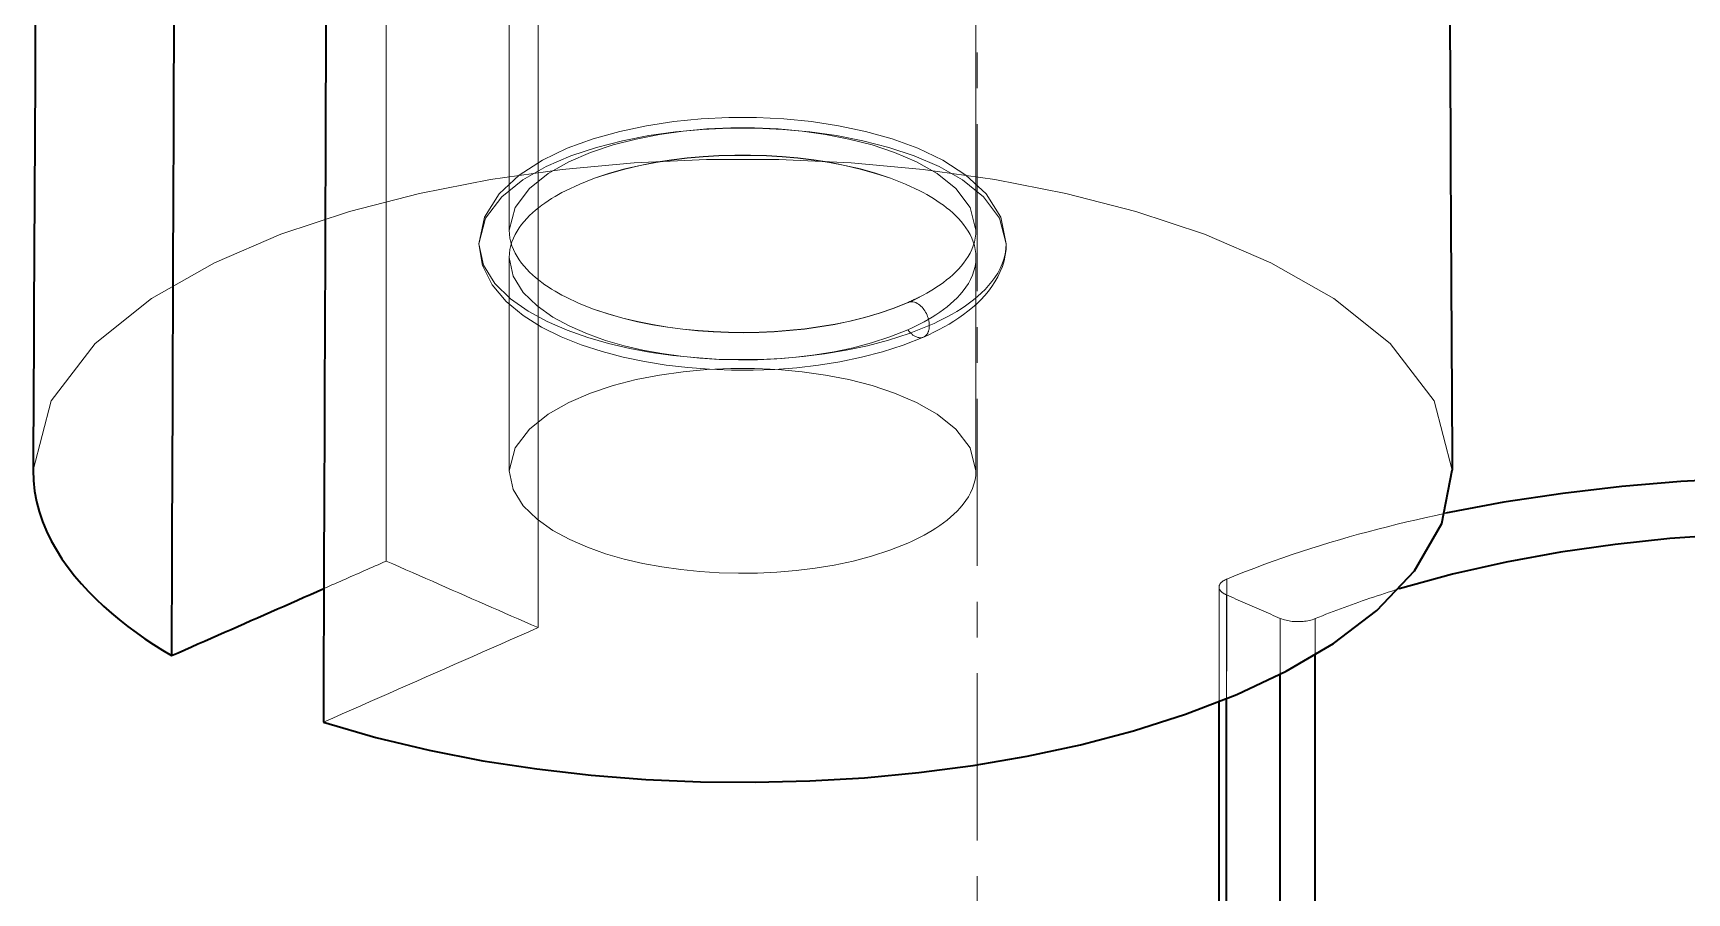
# Model space of a CAD drawing. Header units: millimetres. Extents: x 10 to 410, y 10 to 287.
# Drawn here: x 305.04 to 311.97, y 207.88 to 211.48 of the extents above; entities that cross this region are included whole.
import ezdxf

# ---------------------------------------------------------------- set-up
doc = ezdxf.new("R2010")
doc.units = ezdxf.units.MM
doc.linetypes.add('CENTER', pattern=[1.15, 0.7, -0.15, 0.15, -0.15])
doc.linetypes.add('DASHED', pattern=[0.75, 0.5, -0.25])
for name, color, linetype, lineweight in [('CENTER', 4, 'CENTER', 13), ('HIDDEN', 8, 'DASHED', 18), ('VISIBLE', 7, 'CONTINUOUS', 35)]:
    doc.layers.add(name, color=color, linetype=linetype, lineweight=lineweight)

msp = doc.modelspace()

# ---------------------------------------------------------------- linework, layer by layer
at = {"layer": 'CENTER'}
msp.add_line((309, 169), (309, 273), dxfattribs=at)
at = {"layer": 'HIDDEN'}
for points in [[(306.5233, 209.2699), (306.5233, 209.4279), (306.5233, 209.5859), (306.5233, 209.7439), (306.5233, 209.9019), (306.5233, 210.0599), (306.5233, 210.218), (306.5233, 210.376), (306.5233, 210.534), (306.5233, 210.692), (306.5233, 210.85), (306.5233, 211.008), (306.5233, 211.166), (306.5233, 211.324), (306.5233, 211.482), (306.5233, 211.6401), (306.5233, 211.7981), (306.5233, 211.9561), (306.5233, 212.1141), (306.5233, 212.2721), (306.5233, 212.4301), (306.5233, 212.5881), (306.5233, 212.7461), (306.5233, 212.9042)], [(307.1598, 208.9915), (307.1598, 209.1495), (307.1598, 209.3075), (307.1598, 209.4655), (307.1598, 209.6235), (307.1598, 209.7816), (307.1598, 209.9396), (307.1598, 210.0976), (307.1598, 210.2556), (307.1598, 210.4136), (307.1598, 210.5716), (307.1598, 210.7296), (307.1598, 210.8876), (307.1598, 211.0457), (307.1598, 211.2037), (307.1598, 211.3617), (307.1598, 211.5197), (307.1598, 211.6777), (307.1598, 211.8357), (307.1598, 211.9937), (307.1598, 212.1517), (307.1598, 212.3097), (307.1598, 212.4678), (307.1598, 212.6258)], [(307.0393, 210.6552), (307.0393, 210.7122), (307.0393, 210.7693), (307.0393, 210.8263), (307.0393, 210.8833), (307.0393, 210.9403), (307.0393, 210.9973), (307.0393, 211.0543), (307.0393, 211.1113), (307.0393, 211.1683), (307.0393, 211.2253), (307.0393, 211.2823), (307.0393, 211.3393), (307.0393, 211.3963), (307.0393, 211.4534), (307.0393, 211.5104), (307.0393, 211.5674), (307.0393, 211.6244), (307.0393, 211.6814), (307.0393, 211.7384), (307.0393, 211.7954), (307.0393, 211.8524), (307.0393, 211.9094), (307.0393, 211.9664)], [(308.9953, 210.6552), (308.9953, 210.7122), (308.9953, 210.7693), (308.9953, 210.8263), (308.9953, 210.8833), (308.9953, 210.9403), (308.9953, 210.9973), (308.9953, 211.0543), (308.9953, 211.1113), (308.9953, 211.1683), (308.9953, 211.2253), (308.9953, 211.2823), (308.9953, 211.3393), (308.9953, 211.3963), (308.9953, 211.4534), (308.9953, 211.5104), (308.9953, 211.5674), (308.9953, 211.6244), (308.9953, 211.6814), (308.9953, 211.7384), (308.9953, 211.7954), (308.9953, 211.8524), (308.9953, 211.9094), (308.9953, 211.9664)], [(309.1222, 210.5982), (309.099, 210.7106), (309.0377, 210.8079), (308.9534, 210.8864), (308.8563, 210.9488), (308.7521, 210.9985), (308.6436, 211.038), (308.5324, 211.069), (308.4194, 211.0928), (308.3053, 211.11), (308.1904, 211.1212), (308.075, 211.1268), (307.9596, 211.1268), (307.8442, 211.1212), (307.7293, 211.11), (307.6151, 211.0928), (307.5021, 211.069), (307.3909, 211.038), (307.2825, 210.9985), (307.1783, 210.9488), (307.0812, 210.8864), (306.9969, 210.8079), (306.9356, 210.7106), (306.9124, 210.5982)], [(309.1222, 210.5982), (309.0944, 210.7063), (309.0264, 210.7957), (308.9384, 210.8659), (308.8405, 210.9216), (308.7369, 210.9661), (308.63, 211.0016), (308.5208, 211.0297), (308.4102, 211.0513), (308.2985, 211.067), (308.1863, 211.0773), (308.0737, 211.0823), (307.9609, 211.0823), (307.8483, 211.0773), (307.7361, 211.067), (307.6244, 211.0513), (307.5138, 211.0297), (307.4046, 211.0016), (307.2977, 210.9661), (307.1941, 210.9216), (307.0962, 210.8659), (307.0082, 210.7957), (306.9402, 210.7063), (306.9124, 210.5982)], [(308.9953, 210.6552), (308.9707, 210.7509), (308.9105, 210.83), (308.8326, 210.8922), (308.7459, 210.9415), (308.6543, 210.9808), (308.5596, 211.0123), (308.463, 211.0372), (308.365, 211.0563), (308.2662, 211.0702), (308.1669, 211.0793), (308.0672, 211.0838), (307.9674, 211.0838), (307.8677, 211.0793), (307.7683, 211.0702), (307.6695, 211.0563), (307.5716, 211.0372), (307.475, 211.0123), (307.3803, 210.9808), (307.2887, 210.9415), (307.2019, 210.8922), (307.1241, 210.83), (307.0639, 210.7509), (307.0393, 210.6552)], [(310.991, 209.6511), (310.9149, 209.9415), (310.7314, 210.1813), (310.4946, 210.3698), (310.231, 210.5192), (309.9525, 210.6387), (309.6648, 210.7342), (309.3713, 210.8097), (309.0737, 210.8676), (308.7736, 210.9098), (308.4717, 210.9374), (308.1689, 210.951), (307.8657, 210.951), (307.5629, 210.9374), (307.261, 210.9098), (306.9608, 210.8676), (306.6633, 210.8097), (306.3697, 210.7342), (306.0821, 210.6387), (305.8036, 210.5192), (305.54, 210.3698), (305.3032, 210.1813), (305.1197, 209.9415), (305.0436, 209.6511)], [(308.7597, 210.8205), (308.6996, 210.8487), (308.6377, 210.8729), (308.5747, 210.8938), (308.5107, 210.9117), (308.4461, 210.9269), (308.3809, 210.9396), (308.3153, 210.9499), (308.2493, 210.9581), (308.1832, 210.9641), (308.1169, 210.9681), (308.0505, 210.9701), (307.9841, 210.9701), (307.9177, 210.9681), (307.8514, 210.9641), (307.7852, 210.9581), (307.7193, 210.9499), (307.6537, 210.9396), (307.5885, 210.9269), (307.5239, 210.9117), (307.4599, 210.8938), (307.3968, 210.8729), (307.335, 210.8487), (307.2749, 210.8205)], [(308.7597, 210.8205), (308.6996, 210.8486), (308.6377, 210.8726), (308.5746, 210.8933), (308.5106, 210.911), (308.4459, 210.926), (308.3808, 210.9385), (308.3151, 210.9488), (308.2492, 210.9568), (308.1831, 210.9628), (308.1168, 210.9667), (308.0505, 210.9686), (307.9841, 210.9686), (307.9177, 210.9667), (307.8515, 210.9628), (307.7853, 210.9568), (307.7194, 210.9488), (307.6538, 210.9386), (307.5886, 210.926), (307.524, 210.911), (307.46, 210.8933), (307.3969, 210.8726), (307.335, 210.8486), (307.2749, 210.8205)], [(307.2749, 210.8205), (307.2601, 210.8128), (307.2455, 210.8048), (307.231, 210.7964), (307.2168, 210.7877), (307.2027, 210.7787), (307.1889, 210.7693), (307.1754, 210.7596), (307.1621, 210.7494), (307.1492, 210.7389), (307.1367, 210.7279), (307.1245, 210.7164), (307.1129, 210.7045), (307.1017, 210.6921), (307.0912, 210.6792), (307.0813, 210.6657), (307.0723, 210.6517), (307.064, 210.6372), (307.0568, 210.6222), (307.0507, 210.6066), (307.0458, 210.5907), (307.0422, 210.5744), (307.04, 210.5579), (307.0393, 210.5412)], [(308.9953, 210.5412), (308.9946, 210.5579), (308.9924, 210.5744), (308.9888, 210.5907), (308.9839, 210.6066), (308.9778, 210.6222), (308.9705, 210.6372), (308.9623, 210.6517), (308.9532, 210.6657), (308.9434, 210.6792), (308.9329, 210.6921), (308.9217, 210.7045), (308.91, 210.7164), (308.8979, 210.7279), (308.8854, 210.7389), (308.8724, 210.7494), (308.8592, 210.7596), (308.8457, 210.7693), (308.8319, 210.7787), (308.8178, 210.7877), (308.8036, 210.7964), (308.7891, 210.8048), (308.7745, 210.8128), (308.7597, 210.8205)], [(307.0393, 210.6552), (307.04, 210.6386), (307.0422, 210.622), (307.0458, 210.6058), (307.0507, 210.5898), (307.0568, 210.5743), (307.064, 210.5593), (307.0723, 210.5447), (307.0813, 210.5307), (307.0912, 210.5173), (307.1017, 210.5044), (307.1129, 210.4919), (307.1245, 210.48), (307.1367, 210.4686), (307.1492, 210.4576), (307.1621, 210.447), (307.1754, 210.4369), (307.1889, 210.4271), (307.2027, 210.4177), (307.2168, 210.4087), (307.231, 210.4001), (307.2455, 210.3917), (307.2601, 210.3837), (307.2749, 210.3759)], [(308.7597, 210.3759), (308.7745, 210.3837), (308.7891, 210.3917), (308.8036, 210.4001), (308.8178, 210.4087), (308.8319, 210.4177), (308.8457, 210.4271), (308.8592, 210.4369), (308.8724, 210.447), (308.8854, 210.4576), (308.8979, 210.4686), (308.91, 210.48), (308.9217, 210.4919), (308.9329, 210.5044), (308.9434, 210.5173), (308.9532, 210.5307), (308.9623, 210.5447), (308.9705, 210.5593), (308.9778, 210.5743), (308.9839, 210.5898), (308.9888, 210.6058), (308.9924, 210.622), (308.9946, 210.6386), (308.9953, 210.6552)], [(306.9124, 210.5982), (306.931, 210.5096), (306.979, 210.4325), (307.044, 210.3687), (307.1185, 210.3163), (307.1986, 210.2727), (307.2822, 210.2363), (307.3681, 210.206), (307.4557, 210.1808), (307.5445, 210.1601), (307.6342, 210.1436), (307.7245, 210.1308), (307.8152, 210.1217), (307.9062, 210.1159), (307.9973, 210.1136), (308.0885, 210.1145), (308.1796, 210.1187), (308.2704, 210.1264), (308.3609, 210.1375), (308.4509, 210.1524), (308.5401, 210.1712), (308.6283, 210.1943), (308.715, 210.2224), (308.7998, 210.256)], [(308.7756, 210.208), (308.6905, 210.1743), (308.6034, 210.1463), (308.5149, 210.1233), (308.4253, 210.1048), (308.335, 210.0903), (308.2441, 210.0797), (308.1529, 210.0728), (308.0615, 210.0694), (307.97, 210.0694), (307.8786, 210.073), (307.7874, 210.08), (307.6966, 210.0907), (307.6063, 210.1053), (307.5167, 210.124), (307.4282, 210.1471), (307.3412, 210.1753), (307.2563, 210.2092), (307.1743, 210.2498), (307.0969, 210.2985), (307.0266, 210.3569), (306.9678, 210.4267), (306.9271, 210.5083), (306.9124, 210.5982)], [(309.1222, 210.5982), (309.1212, 210.5743), (309.1181, 210.5505), (309.113, 210.527), (309.106, 210.5041), (309.0972, 210.4818), (309.0868, 210.4601), (309.0749, 210.4393), (309.0617, 210.4193), (309.0473, 210.4001), (309.0318, 210.3818), (309.0154, 210.3643), (308.9982, 210.3475), (308.9802, 210.3316), (308.9617, 210.3164), (308.9425, 210.302), (308.9229, 210.2882), (308.9028, 210.275), (308.8824, 210.2625), (308.8615, 210.2505), (308.8404, 210.2391), (308.819, 210.2282), (308.7974, 210.2179), (308.7756, 210.208)], [(308.7998, 210.256), (308.8194, 210.2649), (308.8389, 210.2741), (308.8582, 210.2838), (308.8772, 210.2938), (308.896, 210.3044), (308.9146, 210.3154), (308.9328, 210.3268), (308.9507, 210.3389), (308.9682, 210.3514), (308.9853, 210.3645), (309.0019, 210.3783), (309.018, 210.3927), (309.0334, 210.4078), (309.048, 210.4236), (309.0618, 210.4402), (309.0746, 210.4575), (309.0863, 210.4756), (309.0966, 210.4945), (309.1055, 210.5142), (309.1126, 210.5345), (309.1179, 210.5554), (309.1211, 210.5767), (309.1222, 210.5982)], [(307.0393, 210.5412), (307.0557, 210.4628), (307.0982, 210.3945), (307.1558, 210.3381), (307.2217, 210.2916), (307.2926, 210.2531), (307.3666, 210.2209), (307.4427, 210.194), (307.5202, 210.1717), (307.5988, 210.1534), (307.6782, 210.1388), (307.7581, 210.1275), (307.8384, 210.1194), (307.919, 210.1143), (307.9996, 210.1122), (308.0803, 210.113), (308.1609, 210.1168), (308.2414, 210.1236), (308.3215, 210.1334), (308.4011, 210.1466), (308.4801, 210.1632), (308.5581, 210.1837), (308.6349, 210.2085), (308.7099, 210.2383)], [(307.0393, 209.6481), (307.0393, 209.6869), (307.0393, 209.7258), (307.0393, 209.7646), (307.0393, 209.8034), (307.0393, 209.8423), (307.0393, 209.8811), (307.0393, 209.9199), (307.0393, 209.9587), (307.0393, 209.9976), (307.0393, 210.0364), (307.0393, 210.0752), (307.0393, 210.1141), (307.0393, 210.1529), (307.0393, 210.1917), (307.0393, 210.2306), (307.0393, 210.2694), (307.0393, 210.3082), (307.0393, 210.3471), (307.0393, 210.3859), (307.0393, 210.4247), (307.0393, 210.4636), (307.0393, 210.5024), (307.0393, 210.5412)], [(308.7099, 210.2383), (308.7273, 210.2461), (308.7445, 210.2543), (308.7616, 210.2629), (308.7785, 210.2718), (308.7951, 210.2811), (308.8115, 210.2908), (308.8277, 210.301), (308.8435, 210.3116), (308.859, 210.3227), (308.8742, 210.3344), (308.8889, 210.3465), (308.9031, 210.3593), (308.9167, 210.3726), (308.9296, 210.3866), (308.9419, 210.4013), (308.9532, 210.4166), (308.9635, 210.4327), (308.9727, 210.4494), (308.9805, 210.4668), (308.9868, 210.4848), (308.9915, 210.5033), (308.9944, 210.5222), (308.9953, 210.5412)], [(308.9953, 209.6481), (308.9953, 209.6869), (308.9953, 209.7258), (308.9953, 209.7646), (308.9953, 209.8034), (308.9953, 209.8423), (308.9953, 209.8811), (308.9953, 209.9199), (308.9953, 209.9587), (308.9953, 209.9976), (308.9953, 210.0364), (308.9953, 210.0752), (308.9953, 210.1141), (308.9953, 210.1529), (308.9953, 210.1917), (308.9953, 210.2306), (308.9953, 210.2694), (308.9953, 210.3082), (308.9953, 210.3471), (308.9953, 210.3859), (308.9953, 210.4247), (308.9953, 210.4636), (308.9953, 210.5024), (308.9953, 210.5412)], [(307.2749, 210.3759), (307.3328, 210.3487), (307.3923, 210.3252), (307.453, 210.3048), (307.5146, 210.2872), (307.5768, 210.2721), (307.6396, 210.2594), (307.7027, 210.249), (307.7662, 210.2405), (307.8299, 210.2341), (307.8937, 210.2296), (307.9577, 210.227), (308.0217, 210.2262), (308.0858, 210.2272), (308.1497, 210.2301), (308.2136, 210.2349), (308.2772, 210.2416), (308.3407, 210.2503), (308.4038, 210.2611), (308.4665, 210.2741), (308.5286, 210.2895), (308.59, 210.3074), (308.6506, 210.3283), (308.7099, 210.3523)], [(307.2749, 210.3759), (307.3329, 210.3488), (307.3925, 210.3254), (307.4533, 210.3051), (307.515, 210.2877), (307.5773, 210.2729), (307.6402, 210.2603), (307.7034, 210.25), (307.7669, 210.2417), (307.8307, 210.2353), (307.8946, 210.2309), (307.9587, 210.2283), (308.0227, 210.2276), (308.0868, 210.2286), (308.1508, 210.2315), (308.2147, 210.2363), (308.2785, 210.2429), (308.3419, 210.2516), (308.4051, 210.2623), (308.4679, 210.2752), (308.5301, 210.2905), (308.5916, 210.3084), (308.6523, 210.3291), (308.7117, 210.3531)], [(308.7099, 210.3523), (308.7121, 210.3533), (308.7143, 210.3542), (308.7165, 210.3552), (308.7187, 210.3562), (308.7209, 210.3572), (308.723, 210.3582), (308.7252, 210.3592), (308.7274, 210.3602), (308.7296, 210.3612), (308.7317, 210.3622), (308.7339, 210.3632), (308.7361, 210.3643), (308.7382, 210.3653), (308.7404, 210.3663), (308.7426, 210.3674), (308.7447, 210.3684), (308.7469, 210.3695), (308.749, 210.3705), (308.7512, 210.3716), (308.7533, 210.3727), (308.7555, 210.3738), (308.7576, 210.3748), (308.7597, 210.3759)], [(308.7597, 210.3759), (308.7577, 210.3749), (308.7556, 210.3738), (308.7535, 210.3728), (308.7515, 210.3718), (308.7494, 210.3707), (308.7473, 210.3697), (308.7452, 210.3687), (308.7432, 210.3677), (308.7411, 210.3667), (308.739, 210.3657), (308.7369, 210.3647), (308.7348, 210.3637), (308.7327, 210.3627), (308.7306, 210.3617), (308.7285, 210.3608), (308.7264, 210.3598), (308.7243, 210.3588), (308.7222, 210.3579), (308.7201, 210.3569), (308.718, 210.356), (308.7159, 210.355), (308.7138, 210.3541), (308.7117, 210.3531)], [(308.7117, 210.3531), (308.7116, 210.3531), (308.7115, 210.3531), (308.7114, 210.353), (308.7114, 210.353), (308.7113, 210.353), (308.7112, 210.3529), (308.7111, 210.3529), (308.7111, 210.3529), (308.711, 210.3528), (308.7109, 210.3528), (308.7108, 210.3527), (308.7107, 210.3527), (308.7107, 210.3527), (308.7106, 210.3526), (308.7105, 210.3526), (308.7104, 210.3526), (308.7104, 210.3525), (308.7103, 210.3525), (308.7102, 210.3524), (308.7101, 210.3524), (308.7101, 210.3524), (308.71, 210.3523), (308.7099, 210.3523)], [(308.7998, 210.256), (308.7995, 210.2625), (308.7989, 210.2689), (308.7978, 210.2754), (308.7964, 210.2817), (308.7946, 210.288), (308.7925, 210.2941), (308.7901, 210.3001), (308.7874, 210.306), (308.7844, 210.3118), (308.781, 210.3173), (308.7774, 210.3227), (308.7734, 210.3279), (308.7692, 210.3328), (308.7646, 210.3374), (308.7598, 210.3417), (308.7546, 210.3457), (308.749, 210.3491), (308.7432, 210.352), (308.7371, 210.3542), (308.7308, 210.3555), (308.7243, 210.3559), (308.7178, 210.3551), (308.7117, 210.3531)], [(308.7099, 210.2383), (308.7119, 210.2356), (308.714, 210.2329), (308.7162, 210.2303), (308.7185, 210.2278), (308.7208, 210.2254), (308.7233, 210.223), (308.7258, 210.2208), (308.7284, 210.2186), (308.7311, 210.2165), (308.7339, 210.2146), (308.7368, 210.2128), (308.7397, 210.2112), (308.7427, 210.2097), (308.7459, 210.2084), (308.7491, 210.2072), (308.7523, 210.2063), (308.7556, 210.2057), (308.759, 210.2053), (308.7624, 210.2052), (308.7658, 210.2054), (308.7691, 210.2059), (308.7724, 210.2068), (308.7756, 210.208)], [(308.7756, 210.208), (308.7778, 210.209), (308.7799, 210.2103), (308.7819, 210.2117), (308.7839, 210.2133), (308.7857, 210.2149), (308.7874, 210.2167), (308.7889, 210.2187), (308.7904, 210.2207), (308.7917, 210.2227), (308.7929, 210.2249), (308.794, 210.2271), (308.795, 210.2294), (308.7959, 210.2317), (308.7967, 210.234), (308.7974, 210.2364), (308.798, 210.2388), (308.7985, 210.2412), (308.7989, 210.2437), (308.7992, 210.2461), (308.7995, 210.2486), (308.7996, 210.251), (308.7997, 210.2535), (308.7998, 210.256)], [(308.9953, 209.6481), (308.9707, 209.7438), (308.9105, 209.8229), (308.8326, 209.8851), (308.7459, 209.9343), (308.6543, 209.9737), (308.5596, 210.0052), (308.463, 210.03), (308.365, 210.0491), (308.2662, 210.063), (308.1669, 210.0721), (308.0672, 210.0766), (307.9674, 210.0766), (307.8677, 210.0721), (307.7683, 210.063), (307.6695, 210.0491), (307.5716, 210.03), (307.475, 210.0052), (307.3803, 209.9737), (307.2887, 209.9343), (307.2019, 209.8851), (307.1241, 209.8229), (307.0639, 209.7438), (307.0393, 209.6481)], [(307.0393, 209.6481), (307.0557, 209.5696), (307.0982, 209.5014), (307.1558, 209.445), (307.2217, 209.3985), (307.2926, 209.36), (307.3666, 209.3278), (307.4427, 209.3009), (307.5202, 209.2786), (307.5988, 209.2603), (307.6782, 209.2456), (307.7581, 209.2344), (307.8384, 209.2262), (307.919, 209.2212), (307.9996, 209.2191), (308.0803, 209.2199), (308.1609, 209.2237), (308.2414, 209.2304), (308.3215, 209.2403), (308.4011, 209.2534), (308.4801, 209.2701), (308.5581, 209.2906), (308.6349, 209.3154), (308.7099, 209.3451)], [(308.7099, 209.3451), (308.7273, 209.353), (308.7445, 209.3612), (308.7616, 209.3697), (308.7785, 209.3787), (308.7951, 209.388), (308.8115, 209.3977), (308.8277, 209.4079), (308.8435, 209.4185), (308.859, 209.4296), (308.8742, 209.4412), (308.8889, 209.4534), (308.9031, 209.4662), (308.9167, 209.4795), (308.9296, 209.4935), (308.9419, 209.5082), (308.9532, 209.5235), (308.9635, 209.5396), (308.9727, 209.5563), (308.9805, 209.5737), (308.9868, 209.5917), (308.9915, 209.6102), (308.9944, 209.629), (308.9953, 209.6481)], [(310.9631, 209.4699), (310.9224, 209.4612), (310.8817, 209.4523), (310.8411, 209.4431), (310.8006, 209.4337), (310.7601, 209.4239), (310.7197, 209.4139), (310.6793, 209.4036), (310.6391, 209.393), (310.5989, 209.3821), (310.5588, 209.3709), (310.5188, 209.3593), (310.4789, 209.3475), (310.439, 209.3354), (310.3993, 209.3229), (310.3597, 209.3101), (310.3202, 209.2969), (310.2808, 209.2834), (310.2415, 209.2696), (310.2024, 209.2554), (310.1634, 209.2408), (310.1245, 209.2259), (310.0858, 209.2105), (310.0472, 209.1948)], [(306.2622, 209.155), (306.2735, 209.16), (306.2849, 209.165), (306.2962, 209.1699), (306.3076, 209.1749), (306.3189, 209.1799), (306.3303, 209.1849), (306.3417, 209.1899), (306.353, 209.1949), (306.3644, 209.1999), (306.3757, 209.2049), (306.3871, 209.2099), (306.3984, 209.2149), (306.4098, 209.2199), (306.4211, 209.2249), (306.4325, 209.2299), (306.4438, 209.2349), (306.4552, 209.2399), (306.4666, 209.2449), (306.4779, 209.2499), (306.4893, 209.2549), (306.5006, 209.2599), (306.512, 209.2649), (306.5233, 209.2699)], [(307.1598, 208.9915), (307.1321, 209.0036), (307.1044, 209.0157), (307.0768, 209.0278), (307.0491, 209.0399), (307.0214, 209.052), (306.9938, 209.0641), (306.9661, 209.0762), (306.9384, 209.0883), (306.9107, 209.1004), (306.8831, 209.1125), (306.8554, 209.1246), (306.8277, 209.1367), (306.8, 209.1488), (306.7724, 209.1609), (306.7447, 209.1731), (306.717, 209.1852), (306.6894, 209.1973), (306.6617, 209.2094), (306.634, 209.2215), (306.6063, 209.2336), (306.5787, 209.2457), (306.551, 209.2578), (306.5233, 209.2699)], [(310.0472, 209.1948), (310.0452, 209.194), (310.0433, 209.1931), (310.0413, 209.1921), (310.0394, 209.1912), (310.0374, 209.1902), (310.0355, 209.1891), (310.0337, 209.188), (310.0318, 209.1868), (310.0301, 209.1856), (310.0283, 209.1843), (310.0266, 209.183), (310.0249, 209.1816), (310.0234, 209.1801), (310.0218, 209.1785), (310.0204, 209.1769), (310.0191, 209.1752), (310.0179, 209.1734), (310.0168, 209.1715), (310.0158, 209.1695), (310.0151, 209.1675), (310.0145, 209.1654), (310.0142, 209.1632), (310.0141, 209.1611)], [(310.0472, 183.0661), (310.0472, 184.2021), (310.0472, 185.3381), (310.0472, 186.4742), (310.0472, 187.6102), (310.0472, 188.7462), (310.0472, 189.8823), (310.0472, 191.0183), (310.0472, 192.1543), (310.0472, 193.2903), (310.0472, 194.4264), (310.0472, 195.5624), (310.0472, 196.6984), (310.0472, 197.8345), (310.0472, 198.9705), (310.0472, 200.1065), (310.0472, 201.2426), (310.0472, 202.3786), (310.0472, 203.5146), (310.0472, 204.6507), (310.0472, 205.7867), (310.0472, 206.9227), (310.0472, 208.0588), (310.0472, 209.1948)], [(310.0141, 209.1611), (310.0142, 209.159), (310.0145, 209.157), (310.015, 209.1549), (310.0157, 209.153), (310.0165, 209.1511), (310.0175, 209.1493), (310.0187, 209.1475), (310.0199, 209.1459), (310.0212, 209.1443), (310.0227, 209.1428), (310.0241, 209.1413), (310.0257, 209.1399), (310.0273, 209.1386), (310.0289, 209.1374), (310.0306, 209.1362), (310.0323, 209.135), (310.0341, 209.1339), (310.0359, 209.1329), (310.0377, 209.1318), (310.0395, 209.1309), (310.0414, 209.13), (310.0433, 209.1291), (310.0452, 209.1282)], [(310.0141, 208.6813), (310.0141, 208.7022), (310.0141, 208.723), (310.0141, 208.7439), (310.0141, 208.7648), (310.0141, 208.7856), (310.0141, 208.8065), (310.0141, 208.8273), (310.0141, 208.8482), (310.0141, 208.869), (310.0141, 208.8899), (310.0141, 208.9108), (310.0141, 208.9316), (310.0141, 208.9525), (310.0141, 208.9733), (310.0141, 208.9942), (310.0141, 209.0151), (310.0141, 209.0359), (310.0141, 209.0568), (310.0141, 209.0776), (310.0141, 209.0985), (310.0141, 209.1194), (310.0141, 209.1402), (310.0141, 209.1611)], [(310.0452, 209.1282), (310.0549, 209.1239), (310.0647, 209.1197), (310.0745, 209.1154), (310.0842, 209.1111), (310.094, 209.1068), (310.1038, 209.1026), (310.1136, 209.0983), (310.1233, 209.094), (310.1331, 209.0898), (310.1429, 209.0855), (310.1526, 209.0812), (310.1624, 209.0769), (310.1722, 209.0727), (310.182, 209.0684), (310.1917, 209.0641), (310.2015, 209.0598), (310.2113, 209.0556), (310.2211, 209.0513), (310.2308, 209.047), (310.2406, 209.0427), (310.2504, 209.0385), (310.2601, 209.0342), (310.2699, 209.0299)], [(310.0452, 208.6939), (310.0452, 208.7127), (310.0452, 208.7316), (310.0452, 208.7505), (310.0452, 208.7694), (310.0452, 208.7883), (310.0452, 208.8072), (310.0452, 208.826), (310.0452, 208.8449), (310.0452, 208.8638), (310.0452, 208.8827), (310.0452, 208.9016), (310.0452, 208.9205), (310.0452, 208.9394), (310.0452, 208.9582), (310.0452, 208.9771), (310.0452, 208.996), (310.0452, 209.0149), (310.0452, 209.0338), (310.0452, 209.0527), (310.0452, 209.0716), (310.0452, 209.0904), (310.0452, 209.1093), (310.0452, 209.1282)], [(310.7691, 209.1536), (310.7536, 209.1489), (310.7381, 209.1441), (310.7226, 209.1392), (310.7071, 209.1343), (310.6916, 209.1293), (310.6761, 209.1243), (310.6607, 209.1192), (310.6453, 209.114), (310.6299, 209.1088), (310.6145, 209.1035), (310.5992, 209.0982), (310.5839, 209.0928), (310.5685, 209.0873), (310.5533, 209.0818), (310.538, 209.0762), (310.5228, 209.0705), (310.5076, 209.0648), (310.4924, 209.059), (310.4772, 209.0531), (310.4621, 209.0472), (310.447, 209.0412), (310.4319, 209.0351), (310.4169, 209.0289)], [(306.2601, 208.5956), (306.2992, 208.6128), (306.3383, 208.63), (306.3775, 208.6472), (306.4166, 208.6644), (306.4557, 208.6817), (306.4948, 208.6989), (306.5339, 208.7161), (306.573, 208.7333), (306.6122, 208.7505), (306.6513, 208.7677), (306.6904, 208.7849), (306.7295, 208.8021), (306.7686, 208.8194), (306.8077, 208.8366), (306.8469, 208.8538), (306.886, 208.871), (306.9251, 208.8882), (306.9642, 208.9054), (307.0033, 208.9226), (307.0424, 208.9399), (307.0816, 208.9571), (307.1207, 208.9743), (307.1598, 208.9915)], [(310.2699, 209.0299), (310.276, 209.0275), (310.2821, 209.0253), (310.2884, 209.0235), (310.2947, 209.0219), (310.3011, 209.0205), (310.3075, 209.0193), (310.314, 209.0184), (310.3205, 209.0176), (310.327, 209.017), (310.3335, 209.0166), (310.34, 209.0164), (310.3466, 209.0164), (310.3531, 209.0165), (310.3596, 209.0169), (310.3661, 209.0174), (310.3726, 209.018), (310.3791, 209.0189), (310.3855, 209.02), (310.3919, 209.0213), (310.3983, 209.0228), (310.4046, 209.0246), (310.4108, 209.0266), (310.4169, 209.0289)], [(310.2699, 208.7964), (310.2699, 208.8065), (310.2699, 208.8167), (310.2699, 208.8268), (310.2699, 208.837), (310.2699, 208.8472), (310.2699, 208.8573), (310.2699, 208.8675), (310.2699, 208.8776), (310.2699, 208.8878), (310.2699, 208.8979), (310.2699, 208.9081), (310.2699, 208.9182), (310.2699, 208.9284), (310.2699, 208.9385), (310.2699, 208.9487), (310.2699, 208.9588), (310.2699, 208.969), (310.2699, 208.9791), (310.2699, 208.9893), (310.2699, 208.9995), (310.2699, 209.0096), (310.2699, 209.0198), (310.2699, 209.0299)], [(310.4169, 208.8775), (310.4169, 208.8841), (310.4169, 208.8907), (310.4169, 208.8973), (310.4169, 208.9038), (310.4169, 208.9104), (310.4169, 208.917), (310.4169, 208.9236), (310.4169, 208.9302), (310.4169, 208.9368), (310.4169, 208.9433), (310.4169, 208.9499), (310.4169, 208.9565), (310.4169, 208.9631), (310.4169, 208.9697), (310.4169, 208.9763), (310.4169, 208.9828), (310.4169, 208.9894), (310.4169, 208.996), (310.4169, 209.0026), (310.4169, 209.0092), (310.4169, 209.0158), (310.4169, 209.0223), (310.4169, 209.0289)]]:
    msp.add_lwpolyline(points, dxfattribs=at)
at = {"layer": 'VISIBLE'}
for points in [[(305.0581, 212.4412), (305.0574, 212.3199), (305.0568, 212.1986), (305.0562, 212.0773), (305.0555, 211.956), (305.0549, 211.8346), (305.0543, 211.7133), (305.0536, 211.592), (305.053, 211.4707), (305.0524, 211.3494), (305.0518, 211.2281), (305.0511, 211.1068), (305.0505, 210.9855), (305.0499, 210.8642), (305.0492, 210.7429), (305.0486, 210.6215), (305.048, 210.5002), (305.0473, 210.3789), (305.0467, 210.2576), (305.0461, 210.1363), (305.0455, 210.015), (305.0448, 209.8937), (305.0442, 209.7724), (305.0436, 209.6511)], [(310.9765, 212.4412), (310.9772, 212.3199), (310.9778, 212.1986), (310.9784, 212.0773), (310.979, 211.9559), (310.9797, 211.8346), (310.9803, 211.7133), (310.9809, 211.592), (310.9816, 211.4707), (310.9822, 211.3494), (310.9828, 211.2281), (310.9835, 211.1068), (310.9841, 210.9855), (310.9847, 210.8642), (310.9853, 210.7429), (310.986, 210.6215), (310.9866, 210.5002), (310.9872, 210.3789), (310.9879, 210.2576), (310.9885, 210.1363), (310.9891, 210.015), (310.9898, 209.8937), (310.9904, 209.7724), (310.991, 209.6511)], [(305.6357, 212.1332), (305.6352, 211.9915), (305.6347, 211.8498), (305.6341, 211.7081), (305.6336, 211.5664), (305.6331, 211.4247), (305.6326, 211.283), (305.632, 211.1413), (305.6315, 210.9996), (305.631, 210.8579), (305.6305, 210.7162), (305.6299, 210.5744), (305.6294, 210.4327), (305.6289, 210.291), (305.6284, 210.1493), (305.6278, 210.0076), (305.6273, 209.8659), (305.6268, 209.7242), (305.6263, 209.5825), (305.6257, 209.4408), (305.6252, 209.2991), (305.6247, 209.1574), (305.6242, 209.0157), (305.6236, 208.874)], [(306.2724, 211.9243), (306.2719, 211.7796), (306.2714, 211.6349), (306.2708, 211.4901), (306.2703, 211.3454), (306.2698, 211.2007), (306.2692, 211.056), (306.2687, 210.9112), (306.2681, 210.7665), (306.2676, 210.6218), (306.2671, 210.477), (306.2665, 210.3323), (306.266, 210.1876), (306.2655, 210.0429), (306.2649, 209.8981), (306.2644, 209.7534), (306.2639, 209.6087), (306.2633, 209.4639), (306.2628, 209.3192), (306.2622, 209.1745), (306.2617, 209.0298), (306.2612, 208.885), (306.2606, 208.7403), (306.2601, 208.5956)], [(305.0436, 209.6511), (305.045, 209.607), (305.0499, 209.5632), (305.058, 209.5199), (305.0692, 209.4772), (305.0833, 209.4355), (305.1002, 209.3947), (305.1195, 209.3551), (305.1411, 209.3167), (305.1647, 209.2795), (305.1902, 209.2435), (305.2173, 209.2087), (305.2459, 209.1751), (305.2757, 209.1427), (305.3068, 209.1114), (305.3389, 209.0812), (305.372, 209.0521), (305.406, 209.0239), (305.4407, 208.9967), (305.4761, 208.9705), (305.5122, 208.9451), (305.5488, 208.9206), (305.586, 208.8969), (305.6236, 208.874)], [(306.2601, 208.5956), (306.4802, 208.5313), (306.7032, 208.4778), (306.9283, 208.4341), (307.155, 208.3995), (307.3828, 208.3735), (307.6114, 208.3557), (307.8405, 208.3458), (308.0698, 208.3437), (308.299, 208.3493), (308.5279, 208.3628), (308.7562, 208.3844), (308.9836, 208.4142), (309.2096, 208.4529), (309.4338, 208.501), (309.6556, 208.5593), (309.874, 208.629), (310.0879, 208.7117), (310.2952, 208.8095), (310.493, 208.9253), (310.6758, 209.0635), (310.8337, 209.2293), (310.9481, 209.4272), (310.991, 209.6511)], [(316.0648, 208.0561), (316.0211, 208.3002), (315.9048, 208.5196), (315.7415, 208.7073), (315.5499, 208.8663), (315.3407, 209.0015), (315.1202, 209.1172), (314.8917, 209.2166), (314.6577, 209.3019), (314.4195, 209.3749), (314.1782, 209.4369), (313.9345, 209.4889), (313.6891, 209.5317), (313.4423, 209.5657), (313.1945, 209.5915), (312.946, 209.6092), (312.697, 209.6192), (312.4479, 209.6216), (312.1988, 209.6163), (311.95, 209.6033), (311.7017, 209.5824), (311.4543, 209.5535), (311.2079, 209.5161), (310.9631, 209.4699)], [(315.5361, 208.0561), (315.4923, 208.2817), (315.3774, 208.4814), (315.219, 208.6492), (315.0354, 208.7894), (314.8367, 208.9072), (314.6282, 209.0068), (314.413, 209.0912), (314.1932, 209.1626), (313.97, 209.2226), (313.7443, 209.2722), (313.5167, 209.3124), (313.2877, 209.3438), (313.0577, 209.3668), (312.8271, 209.3819), (312.5961, 209.3891), (312.365, 209.3885), (312.134, 209.3803), (311.9034, 209.3642), (311.6736, 209.34), (311.4447, 209.3074), (311.2174, 209.266), (310.9919, 209.215), (310.7691, 209.1536)], [(305.6236, 208.874), (305.6514, 208.8862), (305.6792, 208.8984), (305.7069, 208.9106), (305.7347, 208.9228), (305.7625, 208.935), (305.7902, 208.9473), (305.818, 208.9595), (305.8457, 208.9717), (305.8735, 208.9839), (305.9013, 208.9961), (305.929, 209.0084), (305.9568, 209.0206), (305.9846, 209.0328), (306.0123, 209.045), (306.0401, 209.0572), (306.0678, 209.0694), (306.0956, 209.0817), (306.1234, 209.0939), (306.1511, 209.1061), (306.1789, 209.1183), (306.2067, 209.1305), (306.2344, 209.1427), (306.2622, 209.155)], [(310.4169, 203.3149), (310.4169, 203.5567), (310.4169, 203.7986), (310.4169, 204.0404), (310.4169, 204.2823), (310.4169, 204.5241), (310.4169, 204.766), (310.4169, 205.0078), (310.4169, 205.2497), (310.4169, 205.4915), (310.4169, 205.7334), (310.4169, 205.9753), (310.4169, 206.2171), (310.4169, 206.459), (310.4169, 206.7008), (310.4169, 206.9427), (310.4169, 207.1845), (310.4169, 207.4264), (310.4169, 207.6682), (310.4169, 207.9101), (310.4169, 208.1519), (310.4169, 208.3938), (310.4169, 208.6357), (310.4169, 208.8775)], [(310.2699, 203.3578), (310.2699, 203.5943), (310.2699, 203.8308), (310.2699, 204.0672), (310.2699, 204.3037), (310.2699, 204.5401), (310.2699, 204.7766), (310.2699, 205.013), (310.2699, 205.2495), (310.2699, 205.486), (310.2699, 205.7224), (310.2699, 205.9589), (310.2699, 206.1953), (310.2699, 206.4318), (310.2699, 206.6683), (310.2699, 206.9047), (310.2699, 207.1412), (310.2699, 207.3776), (310.2699, 207.6141), (310.2699, 207.8506), (310.2699, 208.087), (310.2699, 208.3235), (310.2699, 208.5599), (310.2699, 208.7964)], [(310.0141, 183.0323), (310.0141, 184.1475), (310.0141, 185.2627), (310.0141, 186.3778), (310.0141, 187.493), (310.0141, 188.6082), (310.0141, 189.7234), (310.0141, 190.8385), (310.0141, 191.9537), (310.0141, 193.0689), (310.0141, 194.1841), (310.0141, 195.2992), (310.0141, 196.4144), (310.0141, 197.5296), (310.0141, 198.6448), (310.0141, 199.7599), (310.0141, 200.8751), (310.0141, 201.9903), (310.0141, 203.1054), (310.0141, 204.2206), (310.0141, 205.3358), (310.0141, 206.451), (310.0141, 207.5661), (310.0141, 208.6813)], [(310.0452, 203.3459), (310.0452, 203.5784), (310.0452, 203.8109), (310.0452, 204.0435), (310.0452, 204.276), (310.0452, 204.5085), (310.0452, 204.741), (310.0452, 204.9735), (310.0452, 205.2061), (310.0452, 205.4386), (310.0452, 205.6711), (310.0452, 205.9036), (310.0452, 206.1361), (310.0452, 206.3687), (310.0452, 206.6012), (310.0452, 206.8337), (310.0452, 207.0662), (310.0452, 207.2987), (310.0452, 207.5313), (310.0452, 207.7638), (310.0452, 207.9963), (310.0452, 208.2288), (310.0452, 208.4613), (310.0452, 208.6939)]]:
    msp.add_lwpolyline(points, dxfattribs=at)

doc.saveas('drawing.dxf')
